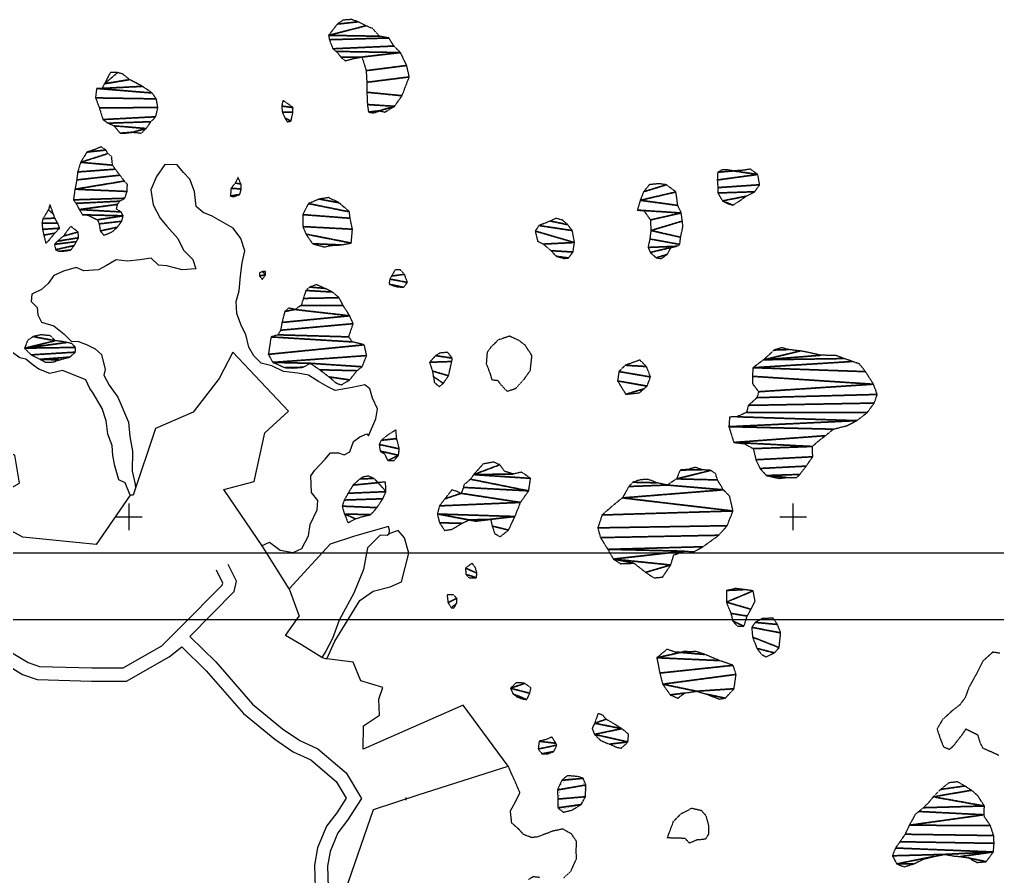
# Model space of a CAD drawing. Header units: metres. Extents: x 615331 to 657292, y 1301217 to 1321009.
# Drawn here: x 619990 to 621462, y 1311587 to 1312878 of the extents above; entities that cross this region are included whole.
import ezdxf

# ---------------------------------------------------------------- set-up
doc = ezdxf.new("R2010")
doc.units = ezdxf.units.M
doc.linetypes.add('HIDDEN', pattern=[0.375, 0.25, -0.125])
for name, color, linetype in [('2', 1, 'Continuous'), ('3', 7, 'Continuous'), ('42', 7, 'Continuous'), ('CIRCULO PI', 2, 'Continuous'), ('CVL_CUADCON_LIN', 8, 'Continuous')]:
    doc.layers.add(name, color=color, linetype=linetype)
picture_1 = doc.add_image_def('image2.jpg', size_in_pixel=(1123, 633))

# ---------------------------------------------------------------- blocks, each defined once
blk = doc.blocks.new('COORD')
at = {"layer": '42', "color": 2, "linetype": 'Continuous'}
for p, q in [((0, -2), (0, 2)), ((-2, 0), (2, 0))]:
    blk.add_line(p, q, dxfattribs=at)
blk = doc.blocks.new('COORD$')
at = {"layer": '42', "color": 2, "linetype": 'Continuous'}
blk.add_blockref('COORD', (0, 0), dxfattribs=at)

msp = doc.modelspace()

# ---------------------------------------------------------------- linework, layer by layer
at = {"layer": '2', "color": 1, "linetype": 'Continuous'}
for p, q in [((620396.06536, 1312020.02556), (620356.24136, 1312083.17056)), ((620396.06536, 1312020.02556), (620410.74436, 1311978.98856)), ((620444.96836, 1311916.80156), (620452.61836, 1311914.34056))]:
    msp.add_line(p, q, dxfattribs=at)
for points in [[(620354.31836, 1312084.61456), (620366.24736, 1312090.45856), (620382.13236, 1312078.44356), (620401.98836, 1312074.60456), (620414.87436, 1312080.59656), (620424.81536, 1312099.76756), (620427.41136, 1312117.07556), (620437.82836, 1312139.04756), (620439.18936, 1312153.29256), (620429.39936, 1312165.37656), (620428.35236, 1312190.26656), (620434.34936, 1312198.97456), (620450.16336, 1312215.41756), (620457.92836, 1312224.90756), (620470.11936, 1312225.04756), (620478.53536, 1312222.09456), (620487.12036, 1312226.51256), (620492.53036, 1312242.07356), (620502.10636, 1312248.78956), (620512.72036, 1312253.48556), (620515.54636, 1312250.72256), (620526.17936, 1312275.99956), (620529.05236, 1312291.27856), (620521.24736, 1312307.45156), (620517.53536, 1312321.13056), (620509.84636, 1312327.14056), (620490.58836, 1312323.10856), (620465.23536, 1312319.00756), (620454.25036, 1312324.47156), (620439.93836, 1312332.18556), (620425.09836, 1312341.67156), (620409.05736, 1312345.04556), (620387.18736, 1312347.33656), (620369.56436, 1312355.77356), (620353.51536, 1312359.91056), (620342.71836, 1312371.22156), (620334.95436, 1312383.83756), (620330.41536, 1312403.09656), (620323.92136, 1312415.72756), (620317.10036, 1312434.70656), (620316.12936, 1312452.99056), (620320.77536, 1312468.79756), (620322.80236, 1312491.43556), (620325.36936, 1312511.28456), (620328.97236, 1312529.36656), (620323.17336, 1312547.84956), (620311.82136, 1312563.21956), (620279.86336, 1312581.40356), (620266.33936, 1312586.83856), (620256.07636, 1312595.86856), (620253.52936, 1312618.70856), (620246.46336, 1312636.92256), (620236.69336, 1312647.22856), (620227.41636, 1312658.81156), (620208.86836, 1312659.36156), (620196.37936, 1312640.92356), (620187.71436, 1312621.25956), (620191.27736, 1312598.43156), (620201.66536, 1312578.47656), (620211.45536, 1312566.39156), (620228.17836, 1312547.77956), (620236.76236, 1312530.09056), (620250.63936, 1312516.02056), (620255.11936, 1312501.84156), (620234.81336, 1312500.59356), (620211.63236, 1312506.42656), (620198.91936, 1312507.55156), (620188.12836, 1312518.35456), (620170.89036, 1312515.36256), (620152.62536, 1312513.37456), (620135.32636, 1312515.71756), (620120.69236, 1312507.16556), (620108.83136, 1312500.42356), (620086.75036, 1312498.90056), (620075.00636, 1312504.10256), (620056.02036, 1312498.54856), (620041.36536, 1312491.77456), (620033.12136, 1312479.73756), (620022.80736, 1312470.98056), (620008.41236, 1312463.70156), (620007.26436, 1312453.01656), (620016.25836, 1312443.97156), (620017.65536, 1312432.80756), (620023.11336, 1312421.94356), (620041.72336, 1312416.05756), (620056.84636, 1312404.03456), (620067.89236, 1312393.23456), (620078.56736, 1312392.59356), (620091.58036, 1312387.40656), (620103.83836, 1312381.70256), (620113.33636, 1312372.91756), (620118.92536, 1312350.62156), (620116.74136, 1312341.70256), (620124.78536, 1312326.80356), (620137.94436, 1312308.91256), (620154.12236, 1312271.23756), (620156.15036, 1312249.40756), (620159.95536, 1312227.59956), (620159.28536, 1312197.35356), (620163.82636, 1312177.84056), (620164.38736, 1312171.40456)], [(620156.65036, 1312161.24156), (620149.07536, 1312179.45056), (620139.36736, 1312184.42156), (620133.53836, 1312205.44456), (620130.31636, 1312220.65356), (620129.37736, 1312236.14256), (620122.83736, 1312252.83856), (620120.32136, 1312272.88356), (620114.26536, 1312291.61756), (620100.53836, 1312314.83756), (620095.63436, 1312321.64156), (620089.89336, 1312335.04356), (620068.46136, 1312343.43756), (620054.42636, 1312349.12156), (620035.68236, 1312344.58756), (620019.09836, 1312351.00456), (620010.64836, 1312357.00656), (619999.62536, 1312365.77356), (619990.20036, 1312368.20656), (619977.90536, 1312377.21356)], [(620356.24136, 1312083.17056), (620297.35936, 1312169.50556), (620342.96736, 1312181.68956), (620359.44536, 1312255.09756), (620394.66736, 1312287.51356), (620310.85136, 1312376.63356), (620290.44936, 1312336.74756), (620251.36136, 1312285.98256), (620194.70636, 1312261.47556), (620160.96936, 1312161.16456)], [(620156.65036, 1312161.24156), (620105.13436, 1312086.59156), (619994.72636, 1312097.61756), (619964.04736, 1312114.58056), (619948.85436, 1312156.12056), (619989.76636, 1312179.44256), (619982.69936, 1312221.57756), (619943.93836, 1312233.87756), (619899.51236, 1312257.90756)], [(619669.08736, 1312195.30656), (619768.04756, 1312069.52145), (619808.39075, 1312039.69418), (619915.60884, 1311948.55287), (619969.21789, 1311906.57259), (619994.40659, 1311891.08395), (620016.71687, 1311883.65157), (620098.51893, 1311881.17272), (620151.19766, 1311881.17272), (620215.02977, 1311917.717), (620234.23782, 1311932.58385), (620271.0031, 1311896.72582), (620326.92397, 1311832.10111), (620374.10818, 1311793.67481), (620402.07036, 1311774.46374), (620428.28382, 1311762.23587), (620466.73138, 1311729.92351), (620481.58509, 1311704.59851), (620467.60574, 1311682.7651), (620452.19944, 1311662.42067), (620438.69925, 1311630.03345), (620434.00566, 1311603.63747), (620435.00593, 1311569.60738)], [(619714.4878, 1312169.31384), (619781.82749, 1312083.72054), (619820.58404, 1312055.06634), (619928.00919, 1311963.74901), (619980.43448, 1311922.69571), (620002.75086, 1311908.97327), (620020.18582, 1311903.16504), (620098.81598, 1311900.78231), (620145.98152, 1311900.78231), (620204.1046, 1311934.05813), (620232.28567, 1311962.08668)], [(620546.61436, 1312103.00256), (620547.06136, 1312108.60156), (620545.48036, 1312113.67056), (620494.30436, 1312099.39256), (620457.84336, 1312087.30656), (620396.06536, 1312020.02556)], [(620547.62436, 1312103.52256), (620543.59236, 1312100.42756), (620532.91536, 1312100.82256), (620513.81036, 1312081.80156), (620507.55936, 1312049.18656), (620493.21136, 1312013.43456), (620471.29036, 1311973.02356), (620460.91836, 1311945.45056), (620450.96636, 1311926.01956), (620444.96836, 1311916.80156)], [(620507.46636, 1311778.63156), (620507.59136, 1311813.72356), (620531.81136, 1311829.74756), (620531.04236, 1311853.64156), (620536.94536, 1311871.50456), (620503.80336, 1311881.32156), (620492.31236, 1311909.67856), (620452.61836, 1311914.34056), (620464.52036, 1311941.42056), (620502.48036, 1312002.34556), (620522.14936, 1312016.28656), (620547.99436, 1312023.17356), (620565.19436, 1312030.47756), (620575.90236, 1312073.81956), (620569.55436, 1312096.63656), (620559.77636, 1312107.72056), (620547.62436, 1312103.52256)], [(620246.22013, 1311948.28934), (620313.10551, 1312015.83943), (620316.47356, 1312031.32807), (620304.00862, 1312056.57821)], [(620232.28567, 1311962.08668), (620295.1562, 1312025.58204), (620295.85496, 1312028.79542), (620286.42489, 1312047.89785)], [(620444.96836, 1311916.80156), (620414.26636, 1311935.79856), (620390.22636, 1311949.78156), (620410.74436, 1311978.98856)], [(620246.29674, 1311948.36671), (620285.28885, 1311910.18472), (620340.6333, 1311846.22613), (620385.87133, 1311809.38479), (620411.83413, 1311791.54737), (620438.91903, 1311778.91299), (620481.93587, 1311742.76049), (620504.5822, 1311704.14937), (620483.70435, 1311671.54165), (620469.33919, 1311652.57207), (620457.62864, 1311624.47823), (620453.66615, 1311602.19386), (620454.58895, 1311570.79972)], [(619681.52636, 1311462.63156), (619807.41436, 1311472.12156), (619829.71736, 1311338.09956), (619921.23936, 1311334.49956), (620062.07636, 1311329.39256), (620112.02836, 1311316.19556), (620157.91936, 1311302.44556), (620239.99236, 1311279.92856), (620322.98036, 1311266.57456), (620384.08436, 1311256.03956), (620429.83736, 1311255.00156), (620435.54836, 1311336.94156), (620446.32036, 1311420.96856), (620462.70936, 1311502.51356), (620471.45036, 1311539.73156), (620522.69036, 1311687.76156), (620590.04436, 1311709.84056), (620725.78036, 1311752.99256), (620657.68936, 1311844.82356), (620507.46636, 1311778.63156)]]:
    msp.add_lwpolyline(points, dxfattribs=at)
at = {"layer": '3', "color": 30, "linetype": 'HIDDEN'}
msp.add_line((620160.96936, 1312161.16456), (620156.65036, 1312161.24156), dxfattribs=at)
for points in [[(620751.36936, 1312386.83856), (620741.63236, 1312394.35056), (620727.44836, 1312400.52156), (620710.79236, 1312394.84456), (620699.73636, 1312384.30056), (620693.94336, 1312376.25356), (620692.61436, 1312359.21356), (620698.63536, 1312343.52856), (620700.76336, 1312335.16756), (620709.66636, 1312333.99956), (620714.56736, 1312327.44856), (620724.07736, 1312317.64756), (620737.48836, 1312322.12056), (620749.27636, 1312335.21456), (620758.99136, 1312348.96256), (620761.48136, 1312371.23656), (620751.36936, 1312386.83856)], [(621465.69636, 1311923.12956), (621455.01236, 1311924.53156), (621440.17936, 1311911.14856), (621430.24636, 1311891.21556), (621419.04436, 1311871.26756), (621413.88036, 1311856.47156), (621405.62636, 1311845.19656), (621393.03836, 1311835.39756), (621379.21536, 1311822.53456), (621371.24536, 1311808.72156), (621377.28736, 1311791.25856), (621381.20436, 1311781.90156), (621390.38736, 1311778.44856), (621396.17136, 1311783.59656), (621409.93836, 1311801.28756), (621414.93136, 1311808.96756), (621432.30236, 1311800.27256), (621436.25736, 1311787.61256), (621439.89636, 1311780.28556), (621453.42436, 1311774.59556), (621464.14836, 1311769.63656)], [(620808.40636, 1311584.27056), (620820.22336, 1311594.82356), (620828.64036, 1311613.97756), (620828.01936, 1311623.87956), (620828.60136, 1311639.64056), (620821.10836, 1311650.73556), (620807.81536, 1311658.20656), (620792.61136, 1311654.98356), (620769.34536, 1311646.07756), (620760.20836, 1311645.46556), (620748.47036, 1311650.15856), (620740.75336, 1311658.70956), (620731.00036, 1311667.49156), (620729.01936, 1311685.25556), (620733.99736, 1311694.20656), (620743.43336, 1311713.11756), (620725.78036, 1311752.99256)], [(620965.34736, 1311644.69656), (620974.56136, 1311669.76856), (620986.61536, 1311681.84856), (621002.02036, 1311689.64756), (621016.02636, 1311686.50456), (621023.22736, 1311678.71056), (621027.21036, 1311663.50956), (621027.35636, 1311650.80656), (621022.62036, 1311642.87556), (621010.18736, 1311641.71656), (620998.55736, 1311637.01056), (620991.87336, 1311644.04856), (620964.95736, 1311644.86656)], [(620756.10636, 1311582.14756), (620763.41936, 1311586.80556), (620773.33836, 1311585.64856)]]:
    msp.add_lwpolyline(points, dxfattribs=at)
at = {"layer": 'CIRCULO PI'}
msp.add_lwpolyline([(619191.41344, 1312074.43817), (622881.24082, 1312074.43817), (622881.24082, 1309894.16378), (619191.41344, 1309894.16378)], close=True, dxfattribs=at)
at = {"layer": 'CVL_CUADCON_LIN', "color": 4, "ltscale": 0.5, "const_width": 0.2, "flags": 128}
msp.add_lwpolyline([(620801.25521, 1311696.39578), (620806.17365, 1311687.68895), (620834.15434, 1311694.26671), (620841.40553, 1311710.63223), (620838.87911, 1311732.8893), (620817.22436, 1311735.40158), (620803.91401, 1311724.06834)], close=True, dxfattribs=at)
for points in [[(620841.40553, 1311710.63223), (620838.87911, 1311732.8893)], [(620803.91401, 1311724.06834), (620801.25521, 1311696.39578)]]:
    msp.add_lwpolyline(points, dxfattribs=at)
at = {"layer": 'CVL_CUADCON_LIN', "color": 4, "ltscale": 0.5, "flags": 128}
msp.add_lwpolyline([(620571.57936, 1311705.49256), (620571.57936, 1311701.49256)], dxfattribs=at)

# ---------------------------------------------------------------- block references
at = {"layer": '42', "color": 1, "linetype": 'Continuous', "xscale": 10, "yscale": 10}
for p in [(620154.73736, 1312128.56856), (621154.73736, 1312128.56856)]:
    msp.add_blockref('COORD$', p, dxfattribs=at)

# ---------------------------------------------------------------- pictures from other files: only their frames are drawn
at = {"layer": 'CIRCULO PI'}
image = msp.add_image(picture_1, insert=(619191.41344, 1309894.16378), size_in_units=(3689.82738, 2079.84037), dxfattribs=at)
image.dxf.flags = 7

# ---------------------------------------------------------------- meshes
at = {"layer": '3', "color": 30, "linetype": 'HIDDEN'}
mesh = msp.add_polyface(dxfattribs=at)
corners = [(620572.92636, 1312808.35956), (620511.80136, 1312800.54656), (620576.67936, 1312791.12456), (620512.76336, 1312783.02456), (620565.82736, 1312762.79556), (620512.93536, 1312768.03456), (620554.57836, 1312746.91256), (620513.65536, 1312749.49356), (620531.54336, 1312740.04256), (620515.30636, 1312738.33256), (620500.03836, 1312874.09956), (620468.32736, 1312870.68856), (620511.28336, 1312868.13056), (620455.31336, 1312853.76856), (620532.29136, 1312852.36256), (620546.03736, 1312849.72456), (620456.40436, 1312847.17456), (620553.54136, 1312837.61356), (620461.64036, 1312833.51356), (620563.55936, 1312827.81856), (620467.02036, 1312829.50956), (620505.47136, 1312821.05556), (620473.97936, 1312820.69556), (620476.89536, 1312876.63056), (620489.58536, 1312877.53756), (620521.74536, 1312863.93056), (620539.94736, 1312738.10556), (620523.19936, 1312736.64356), (620493.80836, 1312819.14356), (620480.38936, 1312815.43256)]
mesh.append_faces([[corners[k] for k in face] for face in [(8, 9, 27), (11, 10, 24, 23), (21, 22, 29, 28), (6, 8, 26)]], dxfattribs={"vtx0": -1, "color": 30})
mesh.append_faces([[corners[k] for k in face] for face in [(12, 13, 14, 25)]], dxfattribs={"vtx0": -1, "vtx1": -1, "color": 30})
mesh.append_faces([[corners[k] for k in face] for face in [(0, 1, 3, 2), (1, 0, 19, 21), (2, 3, 5, 4), (4, 5, 7, 6), (10, 11, 13, 12), (14, 13, 16, 15), (15, 16, 18, 17), (17, 18, 20, 19)]], dxfattribs={"vtx0": -1, "vtx2": -1, "color": 30})
mesh.append_faces([[corners[k] for k in face] for face in [(6, 7, 9, 8), (19, 20, 22, 21)]], dxfattribs={"vtx0": -1, "vtx2": -1, "vtx3": -1, "color": 30})
mesh = msp.add_polyface(dxfattribs=at)
corners = [(620137.43936, 1312797.53556), (620117.81836, 1312780.79556), (620155.59236, 1312787.07156), (620175.01336, 1312776.87556), (620114.08736, 1312773.89256), (620189.60536, 1312766.87856), (620105.96036, 1312773.79956), (620195.80236, 1312758.05556), (620104.34536, 1312759.55156), (620198.23636, 1312745.12456), (620110.10636, 1312744.37156), (620195.09436, 1312731.11356), (620115.38636, 1312726.89856), (620187.81336, 1312723.66156), (620123.06936, 1312721.39656), (620180.56436, 1312713.41456), (620132.25836, 1312717.43656), (620160.30836, 1312707.84756), (620141.27536, 1312706.35856), (620173.02436, 1312706.46756), (620146.86536, 1312706.16856), (620126.76636, 1312797.92256), (620145.08136, 1312795.59056)]
mesh.append_faces([[corners[k] for k in face] for face in [(1, 0, 21), (17, 18, 20), (15, 17, 19)]], dxfattribs={"vtx0": -1, "color": 30})
mesh.append_faces([[corners[k] for k in face] for face in [(0, 1, 2, 22)]], dxfattribs={"vtx0": -1, "vtx1": -1, "color": 30})
mesh.append_faces([[corners[k] for k in face] for face in [(2, 1, 4, 3), (3, 4, 6, 5), (5, 6, 8, 7), (7, 8, 10, 9), (9, 10, 12, 11), (11, 12, 14, 13), (13, 14, 16, 15)]], dxfattribs={"vtx0": -1, "vtx2": -1, "color": 30})
mesh.append_faces([[corners[k] for k in face] for face in [(15, 16, 18, 17)]], dxfattribs={"vtx0": -1, "vtx2": -1, "vtx3": -1, "color": 30})
mesh = msp.add_polyface(dxfattribs=at)
corners = [(620401.69336, 1312744.91056), (620384.64836, 1312747.25656), (620401.52036, 1312737.79356), (620385.51436, 1312738.11856), (620398.62336, 1312724.54756), (620389.42536, 1312729.27056), (620395.03136, 1312749.91656), (620393.04836, 1312723.46756), (620386.58736, 1312755.40956)]
mesh.append_faces([[corners[k] for k in face] for face in [(1, 0, 6, 8), (4, 5, 7)]], dxfattribs={"vtx0": -1, "color": 30})
mesh.append_faces([[corners[k] for k in face] for face in [(0, 1, 3, 2), (2, 3, 5, 4)]], dxfattribs={"vtx0": -1, "vtx2": -1, "color": 30})
mesh = msp.add_polyface(dxfattribs=at)
corners = [(620119.97536, 1312680.95956), (620091.30936, 1312677.83656), (620123.08436, 1312675.65956), (620081.83236, 1312662.48256), (620129.88736, 1312658.20456), (620134.27436, 1312652.15656), (620077.42636, 1312647.94856), (620140.98236, 1312643.08556), (620076.03936, 1312635.99056), (620147.94136, 1312634.27156), (620073.40536, 1312621.98456), (620151.93036, 1312618.56356), (620148.49136, 1312608.35956), (620071.04836, 1312605.94956), (620140.92136, 1312603.95356), (620074.91936, 1312600.65756), (620137.42136, 1312599.08556), (620079.85236, 1312591.31256), (620142.88536, 1312587.71356), (620145.99936, 1312581.90556), (620084.76736, 1312583.49156), (620107.20636, 1312575.87156), (620143.80736, 1312573.74956), (620109.81636, 1312569.80356), (620137.30536, 1312564.78156), (620111.46136, 1312559.14956), (620128.72936, 1312670.64156), (620152.31936, 1312628.98556), (620135.72436, 1312591.95156), (620129.76236, 1312558.08856), (620117.12436, 1312552.60756), (620092.64636, 1312583.07356), (620102.69736, 1312681.52456), (620112.80936, 1312685.70556)]
mesh.append_faces([[corners[k] for k in face] for face in [(1, 0, 33, 32), (24, 25, 30, 29)]], dxfattribs={"vtx0": -1, "color": 30})
mesh.append_faces([[corners[k] for k in face] for face in [(2, 3, 4, 26), (9, 10, 11, 27), (16, 17, 18, 28)]], dxfattribs={"vtx0": -1, "vtx1": -1, "color": 30})
mesh.append_faces([[corners[k] for k in face] for face in [(0, 1, 3, 2), (4, 3, 6, 5), (5, 6, 8, 7), (7, 8, 10, 9), (11, 10, 13, 12), (12, 13, 15, 14), (14, 15, 17, 16), (18, 17, 20, 19), (19, 21, 23, 22), (22, 23, 25, 24)]], dxfattribs={"vtx0": -1, "vtx2": -1, "color": 30})
mesh.append_faces([[corners[k] for k in face] for face in [(19, 20, 31, 21)]], dxfattribs={"vtx0": -1, "vtx3": -1, "color": 30})
mesh = msp.add_polyface(dxfattribs=at)
corners = [(621101.34636, 1312644.15656), (621064.70836, 1312649.58256), (621040.48136, 1312635.83756), (621104.31736, 1312628.69056), (621041.37336, 1312624.41356), (621096.81736, 1312618.18656), (621041.21236, 1312616.28056), (621083.94036, 1312611.43356), (621048.46036, 1312604.42156), (621063.77336, 1312597.98956), (621041.10936, 1312647.53356), (621047.16636, 1312650.90656), (621057.07136, 1312651.01956), (621079.93736, 1312650.51856), (621090.33236, 1312652.16156), (621074.11336, 1312604.46056), (621056.12536, 1312600.44356)]
mesh.append_faces([[corners[k] for k in face] for face in [(1, 0, 14, 13), (9, 8, 16), (10, 1, 12, 11)]], dxfattribs={"vtx0": -1, "color": 30})
mesh.append_faces([[corners[k] for k in face] for face in [(7, 8, 9, 15)]], dxfattribs={"vtx0": -1, "vtx1": -1, "color": 30})
mesh.append_faces([[corners[k] for k in face] for face in [(0, 1, 10, 2)]], dxfattribs={"vtx0": -1, "vtx1": -1, "vtx3": -1, "color": 30})
mesh.append_faces([[corners[k] for k in face] for face in [(0, 2, 4, 3), (3, 4, 6, 5), (5, 6, 8, 7)]], dxfattribs={"vtx0": -1, "vtx2": -1, "color": 30})
mesh = msp.add_polyface(dxfattribs=at)
corners = [(620323.50836, 1312629.67256), (620314.85336, 1312631.35256), (620323.84636, 1312622.30756), (620308.33936, 1312623.40056), (620321.65336, 1312614.15156), (620307.45736, 1312611.70256), (620312.54836, 1312610.74356), (620318.82036, 1312639.78256)]
mesh.append_faces([[corners[k] for k in face] for face in [(1, 0, 7), (4, 5, 6)]], dxfattribs={"vtx0": -1, "color": 30})
mesh.append_faces([[corners[k] for k in face] for face in [(0, 1, 3, 2), (2, 3, 5, 4)]], dxfattribs={"vtx0": -1, "vtx2": -1, "color": 30})
mesh = msp.add_polyface(dxfattribs=at)
corners = [(620963.85536, 1312628.60956), (620929.43236, 1312618.05156), (620978.20236, 1312617.84756), (620924.49836, 1312605.29056), (620980.97436, 1312597.55156), (620986.18436, 1312586.17656), (620920.09536, 1312590.50256), (620939.82136, 1312575.73656), (620987.84736, 1312573.99856), (620940.51236, 1312559.73656), (620985.33336, 1312549.57656), (620983.93136, 1312538.88856), (620938.88036, 1312547.01256), (620979.39136, 1312536.04156), (620936.23136, 1312534.27756), (620970.77736, 1312534.16456), (620939.62036, 1312526.69356), (620965.30636, 1312523.93756), (620948.34836, 1312518.66156), (620938.19936, 1312628.82456), (620952.91436, 1312630.26256), (620979.85136, 1312606.93956), (620988.70536, 1312565.62356), (620955.98136, 1312517.47856), (620930.01136, 1312589.59956)]
mesh.append_faces([[corners[k] for k in face] for face in [(1, 0, 20, 19), (17, 18, 23)]], dxfattribs={"vtx0": -1, "color": 30})
mesh.append_faces([[corners[k] for k in face] for face in [(2, 3, 4, 21), (8, 9, 10, 22)]], dxfattribs={"vtx0": -1, "vtx1": -1, "color": 30})
mesh.append_faces([[corners[k] for k in face] for face in [(0, 1, 3, 2), (4, 3, 6, 5), (5, 7, 9, 8), (10, 9, 12, 11), (11, 12, 14, 13), (13, 14, 16, 15), (15, 16, 18, 17)]], dxfattribs={"vtx0": -1, "vtx2": -1, "color": 30})
mesh.append_faces([[corners[k] for k in face] for face in [(5, 6, 24, 7)]], dxfattribs={"vtx0": -1, "vtx3": -1, "color": 30})
mesh = msp.add_polyface(dxfattribs=at)
corners = [(620471.40536, 1312601.38056), (620441.36836, 1312607.13456), (620486.54636, 1312587.83156), (620424.93536, 1312600.34056), (620487.67336, 1312578.18956), (620416.23536, 1312583.72456), (620491.16336, 1312561.71256), (620416.44136, 1312565.68656), (620489.36936, 1312540.85656), (620421.14336, 1312554.30556), (620473.65236, 1312538.13556), (620430.96036, 1312539.93456), (620455.05936, 1312609.32456), (620458.16936, 1312537.19656), (620448.79536, 1312535.05656)]
mesh.append_faces([[corners[k] for k in face] for face in [(1, 0, 12), (10, 11, 14, 13)]], dxfattribs={"vtx0": -1, "color": 30})
mesh.append_faces([[corners[k] for k in face] for face in [(0, 1, 3, 2), (2, 3, 5, 4), (4, 5, 7, 6), (6, 7, 9, 8), (8, 9, 11, 10)]], dxfattribs={"vtx0": -1, "vtx2": -1, "color": 30})
mesh = msp.add_polyface(dxfattribs=at)
corners = [(620041.07036, 1312584.26256), (620033.37336, 1312591.03556), (620043.16936, 1312578.44256), (620025.14636, 1312577.47456), (620047.57636, 1312570.61556), (620023.69736, 1312570.85156), (620050.45436, 1312563.28056), (620024.56736, 1312561.45956), (620043.17336, 1312555.82756), (620026.44336, 1312552.84156), (620029.63636, 1312540.17356), (620035.90736, 1312547.10556), (620035.82236, 1312598.94056)]
mesh.append_faces([[corners[k] for k in face] for face in [(1, 0, 12), (8, 9, 10, 11)]], dxfattribs={"vtx0": -1, "color": 30})
mesh.append_faces([[corners[k] for k in face] for face in [(0, 1, 3, 2), (2, 3, 5, 4), (4, 5, 7, 6), (6, 7, 9, 8)]], dxfattribs={"vtx0": -1, "vtx2": -1, "color": 30})
mesh = msp.add_polyface(dxfattribs=at)
corners = [(620815.44436, 1312568.46956), (620789.21936, 1312574.01456), (620822.14936, 1312559.65356), (620772.02536, 1312567.21156), (620825.40336, 1312541.64956), (620766.27636, 1312559.01456), (620778.43936, 1312539.33356), (620823.28036, 1312527.39556), (620790.23836, 1312529.30456), (620816.52436, 1312518.42556), (620797.95336, 1312521.00756), (620797.55336, 1312578.17556), (620807.74736, 1312575.24256), (620810.18436, 1312517.59056), (620770.00636, 1312543.81156)]
mesh.append_faces([[corners[k] for k in face] for face in [(1, 0, 12, 11), (9, 10, 13)]], dxfattribs={"vtx0": -1, "color": 30})
mesh.append_faces([[corners[k] for k in face] for face in [(0, 1, 3, 2), (2, 3, 5, 4), (4, 6, 8, 7), (7, 8, 10, 9)]], dxfattribs={"vtx0": -1, "vtx2": -1, "color": 30})
mesh.append_faces([[corners[k] for k in face] for face in [(4, 5, 14, 6)]], dxfattribs={"vtx0": -1, "vtx3": -1, "color": 30})
mesh = msp.add_polyface(dxfattribs=at)
corners = [(620078.20636, 1312557.49956), (620056.17836, 1312551.40256), (620078.81336, 1312548.86656), (620047.12236, 1312543.67656), (620075.57836, 1312542.98556), (620042.60336, 1312539.05156), (620072.34336, 1312537.10456), (620044.22036, 1312530.93856), (620066.83136, 1312530.43456), (620049.58236, 1312528.45856), (620060.49736, 1312529.09156), (620060.67436, 1312558.06056), (620066.93336, 1312566.00956)]
mesh.append_faces([[corners[k] for k in face] for face in [(1, 0, 12, 11), (8, 9, 10)]], dxfattribs={"vtx0": -1, "color": 30})
mesh.append_faces([[corners[k] for k in face] for face in [(0, 1, 3, 2), (2, 3, 5, 4), (4, 5, 7, 6), (6, 7, 9, 8)]], dxfattribs={"vtx0": -1, "vtx2": -1, "color": 30})
mesh = msp.add_polyface(dxfattribs=at)
corners = [(620360.37736, 1312492.88156), (620355.74836, 1312497.91056), (620350.99536, 1312491.50356), (620360.31636, 1312498.21656), (620355.37336, 1312486.21756), (620351.19736, 1312496.07956)]
mesh.append_faces([[corners[k] for k in face] for face in [(1, 0, 3), (0, 2, 4)]], dxfattribs={"vtx0": -1, "color": 30})
mesh.append_faces([[corners[k] for k in face] for face in [(0, 1, 5, 2)]], dxfattribs={"vtx0": -1, "vtx3": -1, "color": 30})
mesh = msp.add_polyface(dxfattribs=at)
corners = [(620569.66436, 1312493.74956), (620550.13436, 1312491.23956), (620573.86736, 1312481.60156), (620547.39336, 1312486.63456), (620568.36436, 1312474.16956), (620546.21036, 1312478.99856), (620563.23336, 1312500.79156), (620556.92136, 1312475.30956), (620555.11236, 1312500.19056)]
mesh.append_faces([[corners[k] for k in face] for face in [(1, 0, 6, 8), (4, 5, 7)]], dxfattribs={"vtx0": -1, "color": 30})
mesh.append_faces([[corners[k] for k in face] for face in [(0, 1, 3, 2), (2, 3, 5, 4)]], dxfattribs={"vtx0": -1, "vtx2": -1, "color": 30})
mesh = msp.add_polyface(dxfattribs=at)
corners = [(620416.32336, 1312353.76756), (620389.66036, 1312353.20856), (620449.76436, 1312472.55956), (620426.88136, 1312474.58456), (620461.00236, 1312467.09756), (620421.09736, 1312469.43656), (620471.00636, 1312458.57256), (620417.17036, 1312457.44956), (620477.23736, 1312446.70156), (620413.98836, 1312446.99456), (620487.06536, 1312431.31356), (620404.66136, 1312440.78956), (620385.07236, 1312421.25456), (620492.28136, 1312419.43156), (620382.92036, 1312409.54156), (620485.65136, 1312399.53556), (620378.93536, 1312402.63556), (620491.07136, 1312391.97456), (620368.55736, 1312399.46756), (620508.90136, 1312387.60456), (620364.53936, 1312373.24956), (620512.64236, 1312371.38556), (620371.28136, 1312361.12956), (620505.72336, 1312354.53556), (620427.68536, 1312359.74156), (620497.91736, 1312348.60256), (620442.02136, 1312349.99556), (620487.15336, 1312334.75756), (620455.86036, 1312339.22856), (620389.20136, 1312437.81756), (620437.00236, 1312478.00356), (620474.28536, 1312327.24256), (620466.88836, 1312329.95256), (620402.36736, 1312352.59156), (620395.23836, 1312442.96856)]
mesh.append_faces([[corners[k] for k in face] for face in [(0, 1, 33), (3, 2, 30), (27, 28, 32, 31), (29, 11, 34)]], dxfattribs={"vtx0": -1, "color": 30})
mesh.append_faces([[corners[k] for k in face] for face in [(21, 22, 24, 23)]], dxfattribs={"vtx0": -1, "vtx1": -1, "vtx2": -1, "color": 30})
mesh.append_faces([[corners[k] for k in face] for face in [(10, 11, 29, 12)]], dxfattribs={"vtx0": -1, "vtx1": -1, "vtx3": -1, "color": 30})
mesh.append_faces([[corners[k] for k in face] for face in [(1, 0, 24, 22), (2, 3, 5, 4), (4, 5, 7, 6), (6, 7, 9, 8), (8, 9, 11, 10), (10, 12, 14, 13), (13, 14, 16, 15), (15, 16, 18, 17), (17, 18, 20, 19), (19, 20, 22, 21), (23, 24, 26, 25), (25, 26, 28, 27)]], dxfattribs={"vtx0": -1, "vtx2": -1, "color": 30})
mesh = msp.add_polyface(dxfattribs=at)
corners = [(620043.75636, 1312393.72056), (620010.66536, 1312399.94856), (619997.40236, 1312382.51856), (620061.31236, 1312391.12656), (620074.35136, 1312383.65256), (620073.92536, 1312376.53256), (620007.42336, 1312372.46956), (620065.62836, 1312369.06956), (620020.96236, 1312365.76356), (620049.67436, 1312364.82156), (620068.44336, 1312389.42956), (620061.32236, 1312368.00356), (620039.55336, 1312361.40256), (620028.88436, 1312361.53456), (620002.09436, 1312394.26056), (620022.06436, 1312402.62056), (620036.55836, 1312401.26156), (620055.20236, 1312392.32656)]
mesh.append_faces([[corners[k] for k in face] for face in [(1, 0, 16, 15), (9, 8, 13, 12)]], dxfattribs={"vtx0": -1, "color": 30})
mesh.append_faces([[corners[k] for k in face] for face in [(0, 2, 3, 17), (3, 2, 4, 10), (7, 8, 9, 11)]], dxfattribs={"vtx0": -1, "vtx1": -1, "color": 30})
mesh.append_faces([[corners[k] for k in face] for face in [(4, 2, 6, 5), (5, 6, 8, 7)]], dxfattribs={"vtx0": -1, "vtx2": -1, "color": 30})
mesh.append_faces([[corners[k] for k in face] for face in [(0, 1, 14, 2)]], dxfattribs={"vtx0": -1, "vtx3": -1, "color": 30})
mesh = msp.add_polyface(dxfattribs=at)
corners = [(621147.79436, 1312380.42656), (621125.95936, 1312379.66856), (621165.34436, 1312378.34056), (621110.12436, 1312365.00456), (621196.15336, 1312371.83256), (621231.00736, 1312366.89456), (621244.26636, 1312362.47256), (621094.25836, 1312353.13456), (621263.74436, 1312347.19556), (621275.64536, 1312328.27356), (621093.39036, 1312340.16556), (621102.80036, 1312316.89556), (621281.40936, 1312312.83956), (621100.10836, 1312307.97156), (621276.73236, 1312299.82756), (621087.28736, 1312296.39056), (621266.22836, 1312285.47756), (621084.36136, 1312285.68556), (621250.36436, 1312273.35356), (621069.70436, 1312279.16556), (621057.93536, 1312264.29356), (621215.20536, 1312260.50156), (621203.12536, 1312250.70756), (621065.32036, 1312240.49256), (621183.75336, 1312234.47756), (621094.63636, 1312231.17156), (621184.18436, 1312218.98256), (621098.63736, 1312214.44756), (621174.43936, 1312204.89556), (621104.88436, 1312201.30556), (621164.67636, 1312192.33356), (621114.40236, 1312190.74256), (621145.17036, 1312187.79056), (621254.72536, 1312358.52656), (621235.46436, 1312265.81456), (621192.30036, 1312242.19856), (621159.90336, 1312187.70556), (621133.50236, 1312186.38656), (621081.34336, 1312238.64256), (621059.04036, 1312278.78956), (621093.51836, 1312328.98656), (621137.60436, 1312383.10556), (621178.32636, 1312375.94756), (621219.26936, 1312371.58856)]
mesh.append_faces([[corners[k] for k in face] for face in [(1, 0, 41), (32, 31, 37)]], dxfattribs={"vtx0": -1, "color": 30})
mesh.append_faces([[corners[k] for k in face] for face in [(2, 3, 4, 42), (4, 3, 5, 43), (6, 7, 8, 33), (18, 20, 21, 34), (22, 23, 24, 35), (30, 31, 32, 36)]], dxfattribs={"vtx0": -1, "vtx1": -1, "color": 30})
mesh.append_faces([[corners[k] for k in face] for face in [(0, 1, 3, 2), (5, 3, 7, 6), (8, 7, 10, 9), (9, 11, 13, 12), (12, 13, 15, 14), (14, 15, 17, 16), (16, 17, 19, 18), (21, 20, 23, 22), (24, 25, 27, 26), (26, 27, 29, 28), (28, 29, 31, 30)]], dxfattribs={"vtx0": -1, "vtx2": -1, "color": 30})
mesh.append_faces([[corners[k] for k in face] for face in [(9, 10, 40, 11), (18, 19, 39, 20), (24, 23, 38, 25)]], dxfattribs={"vtx0": -1, "vtx3": -1, "color": 30})
mesh = msp.add_polyface(dxfattribs=at)
corners = [(620641.46536, 1312367.52256), (620616.52936, 1312371.30256), (620640.76136, 1312362.43256), (620607.24636, 1312361.28656), (620635.92536, 1312341.03256), (620611.46036, 1312348.12156), (620627.92936, 1312329.50756), (620613.08036, 1312339.75556), (620623.84536, 1312375.70656), (620634.76636, 1312375.83056), (620621.63536, 1312324.60756), (620614.44936, 1312331.13156)]
mesh.append_faces([[corners[k] for k in face] for face in [(1, 0, 9, 8), (6, 7, 11, 10)]], dxfattribs={"vtx0": -1, "color": 30})
mesh.append_faces([[corners[k] for k in face] for face in [(0, 1, 3, 2), (2, 3, 5, 4), (4, 5, 7, 6)]], dxfattribs={"vtx0": -1, "vtx2": -1, "color": 30})
mesh = msp.add_polyface(dxfattribs=at)
corners = [(620933.96436, 1312354.85856), (620901.93836, 1312356.77956), (620939.98536, 1312339.17356), (620892.39536, 1312347.26856), (620934.80936, 1312325.39356), (620890.26936, 1312333.26956), (620930.03036, 1312321.27256), (620902.69136, 1312313.08356), (620923.24036, 1312315.35156), (620923.94636, 1312364.65356)]
mesh.append_faces([[corners[k] for k in face] for face in [(1, 0, 9), (6, 7, 8)]], dxfattribs={"vtx0": -1, "color": 30})
mesh.append_faces([[corners[k] for k in face] for face in [(0, 1, 3, 2), (2, 3, 5, 4), (4, 5, 7, 6)]], dxfattribs={"vtx0": -1, "vtx2": -1, "color": 30})
mesh = msp.add_polyface(dxfattribs=at)
corners = [(620557.75936, 1312246.37756), (620534.42336, 1312243.56956), (620561.74636, 1312230.92256), (620531.44536, 1312237.43656), (620560.58636, 1312221.25356), (620532.82836, 1312227.54256), (620544.16936, 1312213.18956), (620554.07036, 1312213.55656), (620539.22436, 1312223.55056), (620542.97736, 1312250.78156), (620556.59536, 1312259.32256)]
mesh.append_faces([[corners[k] for k in face] for face in [(1, 0, 10, 9), (4, 6, 7)]], dxfattribs={"vtx0": -1, "color": 30})
mesh.append_faces([[corners[k] for k in face] for face in [(0, 1, 3, 2), (2, 3, 5, 4)]], dxfattribs={"vtx0": -1, "vtx2": -1, "color": 30})
mesh.append_faces([[corners[k] for k in face] for face in [(4, 5, 8, 6)]], dxfattribs={"vtx0": -1, "vtx3": -1, "color": 30})
mesh = msp.add_polyface(dxfattribs=at)
corners = [(620726.21336, 1312108.54956), (620701.50636, 1312114.61956), (620759.35936, 1312186.42856), (620673.69636, 1312192.05556), (620756.52636, 1312167.59256), (620668.69536, 1312185.13756), (620658.42236, 1312172.82356), (620744.27936, 1312150.17456), (620654.71436, 1312163.88756), (620622.16536, 1312144.96656), (620735.88536, 1312128.98856), (620619.00236, 1312132.73356), (620666.60236, 1312123.87656), (620655.99336, 1312118.67356), (620622.20136, 1312119.55756), (620713.15036, 1312206.99056), (620699.35836, 1312124.75956), (620733.12236, 1312192.98956), (620630.17236, 1312155.47656), (620640.93936, 1312169.06656), (620648.58736, 1312166.61256), (620658.88936, 1312176.38656), (620687.99236, 1312207.97356), (620703.45336, 1312210.94456), (620720.37736, 1312196.90856), (620746.04536, 1312195.67756), (620713.37436, 1312098.49356), (620705.18936, 1312103.48156), (620688.70636, 1312123.36656), (620677.29236, 1312121.96556), (620641.36236, 1312109.86656), (620629.95436, 1312107.95756)]
mesh.append_faces([[corners[k] for k in face] for face in [(0, 1, 27, 26), (13, 14, 31, 30), (3, 15, 23, 22), (16, 12, 29, 28), (18, 8, 20, 19)]], dxfattribs={"vtx0": -1, "color": 30})
mesh.append_faces([[corners[k] for k in face] for face in [(15, 3, 17, 24)]], dxfattribs={"vtx0": -1, "vtx1": -1, "color": 30})
mesh.append_faces([[corners[k] for k in face] for face in [(10, 11, 12, 16)]], dxfattribs={"vtx0": -1, "vtx1": -1, "vtx2": -1, "vtx3": -1, "color": 30})
mesh.append_faces([[corners[k] for k in face] for face in [(7, 8, 18, 9)]], dxfattribs={"vtx0": -1, "vtx1": -1, "vtx3": -1, "color": 30})
mesh.append_faces([[corners[k] for k in face] for face in [(1, 0, 10, 16), (2, 3, 5, 4), (4, 6, 8, 7), (7, 9, 11, 10), (12, 11, 14, 13)]], dxfattribs={"vtx0": -1, "vtx2": -1, "color": 30})
mesh.append_faces([[corners[k] for k in face] for face in [(3, 2, 25, 17), (4, 5, 21, 6)]], dxfattribs={"vtx0": -1, "vtx3": -1, "color": 30})
mesh = msp.add_polyface(dxfattribs=at)
corners = [(621017.78436, 1312199.29356), (620984.51536, 1312198.91256), (621030.74836, 1312198.42556), (620979.07836, 1312185.63756), (621040.81936, 1312184.05656), (621049.62536, 1312169.16556), (620965.21536, 1312176.33156), (620897.61736, 1312157.00956), (621064.21336, 1312137.31656), (620866.92436, 1312131.24856), (621055.32336, 1312115.10856), (620860.54136, 1312111.86456), (621042.78736, 1312100.73556), (620864.51936, 1312097.17256), (621018.85536, 1312083.43756), (620875.64336, 1312079.51256), (620949.68236, 1312179.71156), (620913.35036, 1312180.56656), (620990.48336, 1312076.76056), (620883.93936, 1312064.86956), (620970.40136, 1312055.94856), (620932.68236, 1312044.84556), (620915.25236, 1312058.62156), (620907.32836, 1312174.14556), (620995.93436, 1312199.80556), (621007.83636, 1312202.99056), (621037.91736, 1312193.42556), (621059.13536, 1312159.36456), (621005.73036, 1312076.17256), (620975.05536, 1312070.99356), (620958.16236, 1312037.76756), (620944.96836, 1312036.60056), (620894.94036, 1312057.88056), (620883.02136, 1312145.15456), (620924.48436, 1312184.25156), (620936.41536, 1312184.89556)]
mesh.append_faces([[corners[k] for k in face] for face in [(1, 0, 25, 24), (17, 16, 35, 34), (20, 21, 31, 30), (22, 19, 32)]], dxfattribs={"vtx0": -1, "color": 30})
mesh.append_faces([[corners[k] for k in face] for face in [(2, 3, 4, 26), (5, 7, 8, 27), (14, 15, 18, 28), (18, 19, 20, 29), (19, 18, 15)]], dxfattribs={"vtx0": -1, "vtx1": -1, "color": 30})
mesh.append_faces([[corners[k] for k in face] for face in [(5, 6, 23, 7), (20, 19, 22, 21)]], dxfattribs={"vtx0": -1, "vtx1": -1, "vtx3": -1, "color": 30})
mesh.append_faces([[corners[k] for k in face] for face in [(0, 1, 3, 2), (4, 3, 6, 5), (8, 9, 11, 10), (10, 11, 13, 12), (12, 13, 15, 14), (16, 17, 23, 6)]], dxfattribs={"vtx0": -1, "vtx2": -1, "color": 30})
mesh.append_faces([[corners[k] for k in face] for face in [(8, 7, 33, 9)]], dxfattribs={"vtx0": -1, "vtx3": -1, "color": 30})
mesh = msp.add_polyface(dxfattribs=at)
corners = [(620541.65536, 1312166.40656), (620529.81636, 1312179.99256), (620484.53336, 1312163.97456), (620536.95236, 1312155.68056), (620478.80836, 1312153.74556), (620527.96036, 1312142.36456), (620475.61136, 1312144.56156), (620518.93636, 1312131.84356), (620479.04936, 1312132.65756), (620495.64136, 1312125.47856), (620523.64836, 1312186.27456), (620502.32136, 1312185.52256), (620492.01336, 1312176.25656), (620507.87336, 1312188.63456), (620515.48136, 1312189.73856), (620540.98236, 1312180.88256), (620507.02936, 1312129.16656), (620484.53336, 1312119.50756)]
mesh.append_faces([[corners[k] for k in face] for face in [(1, 0, 15), (9, 8, 17), (11, 10, 14, 13)]], dxfattribs={"vtx0": -1, "color": 30})
mesh.append_faces([[corners[k] for k in face] for face in [(7, 8, 9, 16)]], dxfattribs={"vtx0": -1, "vtx1": -1, "color": 30})
mesh.append_faces([[corners[k] for k in face] for face in [(0, 1, 12, 2)]], dxfattribs={"vtx0": -1, "vtx1": -1, "vtx3": -1, "color": 30})
mesh.append_faces([[corners[k] for k in face] for face in [(0, 2, 4, 3), (3, 4, 6, 5), (5, 6, 8, 7), (10, 11, 12, 1)]], dxfattribs={"vtx0": -1, "vtx2": -1, "color": 30})
mesh = msp.add_polyface(dxfattribs=at)
corners = [(620678.69436, 1312043.71956), (620661.59136, 1312051.14756), (620677.75636, 1312036.84856), (620661.69536, 1312042.00056), (620676.31536, 1312051.82356), (620666.58536, 1312036.46656), (620671.40936, 1312058.88256)]
mesh.append_faces([[corners[k] for k in face] for face in [(1, 0, 4, 6), (2, 3, 5)]], dxfattribs={"vtx0": -1, "color": 30})
mesh.append_faces([[corners[k] for k in face] for face in [(0, 1, 3, 2)]], dxfattribs={"vtx0": -1, "vtx2": -1, "color": 30})
mesh = msp.add_polyface(dxfattribs=at)
corners = [(620648.39436, 1312005.76656), (620635.00636, 1311999.26156), (620648.22436, 1311998.39656), (620639.92136, 1311991.44056), (620643.25636, 1312010.79056), (620644.24236, 1311991.23556), (620633.60036, 1312011.18756)]
mesh.append_faces([[corners[k] for k in face] for face in [(1, 0, 4, 6), (2, 3, 5)]], dxfattribs={"vtx0": -1, "color": 30})
mesh.append_faces([[corners[k] for k in face] for face in [(0, 1, 3, 2)]], dxfattribs={"vtx0": -1, "vtx2": -1, "color": 30})
mesh = msp.add_polyface(dxfattribs=at)
corners = [(621081.31536, 1312018.84856), (621054.15236, 1312017.52156), (621094.54436, 1312016.96656), (621054.09836, 1311999.98756), (621091.30536, 1311989.23356), (621085.58036, 1311979.00356), (621060.89636, 1311983.04156), (621080.67536, 1311963.70156), (621063.82136, 1311971.64056), (621097.51836, 1312001.24656), (621070.25736, 1311964.09056), (621062.01136, 1312018.88156), (621067.83436, 1312020.47256)]
mesh.append_faces([[corners[k] for k in face] for face in [(1, 0, 12, 11), (7, 8, 10)]], dxfattribs={"vtx0": -1, "color": 30})
mesh.append_faces([[corners[k] for k in face] for face in [(2, 3, 4, 9)]], dxfattribs={"vtx0": -1, "vtx1": -1, "color": 30})
mesh.append_faces([[corners[k] for k in face] for face in [(0, 1, 3, 2), (4, 3, 6, 5), (5, 6, 8, 7)]], dxfattribs={"vtx0": -1, "vtx2": -1, "color": 30})
mesh = msp.add_polyface(dxfattribs=at)
corners = [(621131.19236, 1311966.31256), (621097.62736, 1311969.48556), (621135.90836, 1311953.66156), (621092.37836, 1311962.05656), (621133.62136, 1311931.52856), (621093.56236, 1311947.33256), (621126.34636, 1311923.56856), (621100.10636, 1311930.38356), (621124.47836, 1311975.89156), (621113.71536, 1311917.57956), (621106.81136, 1311921.56656), (621108.23036, 1311975.19756)]
mesh.append_faces([[corners[k] for k in face] for face in [(1, 0, 8, 11), (6, 7, 10, 9)]], dxfattribs={"vtx0": -1, "color": 30})
mesh.append_faces([[corners[k] for k in face] for face in [(0, 1, 3, 2), (2, 3, 5, 4), (4, 5, 7, 6)]], dxfattribs={"vtx0": -1, "vtx2": -1, "color": 30})
mesh = msp.add_polyface(dxfattribs=at)
corners = [(620985.36836, 1311924.24356), (620949.39236, 1311916.20956), (621043.67536, 1311911.95156), (621064.33036, 1311904.81856), (620953.97436, 1311893.13856), (621068.80536, 1311891.14856), (620958.22936, 1311876.41656), (621009.15036, 1311865.81856), (620991.40136, 1311863.07456), (620969.58936, 1311860.28456), (621052.44936, 1311855.38756), (621024.18636, 1311861.41656), (621065.75036, 1311869.51556), (620997.80436, 1311925.14756), (621021.98036, 1311921.10456), (620991.19236, 1311925.83456), (621008.72136, 1311925.52656), (621043.57536, 1311854.01556), (620981.07636, 1311855.33356), (620964.99336, 1311929.09256), (620975.96336, 1311924.89856)]
mesh.append_faces([[corners[k] for k in face] for face in [(1, 0, 20, 19), (8, 9, 18), (10, 11, 17), (0, 13, 15)]], dxfattribs={"vtx0": -1, "color": 30})
mesh.append_faces([[corners[k] for k in face] for face in [(13, 0, 14, 16)]], dxfattribs={"vtx0": -1, "vtx1": -1, "color": 30})
mesh.append_faces([[corners[k] for k in face] for face in [(5, 6, 7, 12)]], dxfattribs={"vtx0": -1, "vtx1": -1, "vtx2": -1, "color": 30})
mesh.append_faces([[corners[k] for k in face] for face in [(0, 1, 2, 14)]], dxfattribs={"vtx0": -1, "vtx1": -1, "vtx3": -1, "color": 30})
mesh.append_faces([[corners[k] for k in face] for face in [(2, 1, 4, 3), (3, 4, 6, 5), (7, 6, 9, 8), (11, 10, 12, 7)]], dxfattribs={"vtx0": -1, "vtx2": -1, "color": 30})
mesh = msp.add_polyface(dxfattribs=at)
corners = [(620750.44336, 1311877.59856), (620729.19136, 1311870.24056), (620758.23336, 1311862.69556), (620753.76936, 1311853.24256), (620732.84236, 1311861.89756), (620745.88236, 1311854.42356), (620738.47936, 1311857.64156), (620737.73336, 1311878.46956), (620744.08236, 1311878.54156), (620759.91836, 1311870.84656)]
mesh.append_faces([[corners[k] for k in face] for face in [(1, 0, 8, 7), (3, 4, 6, 5)]], dxfattribs={"vtx0": -1, "color": 30})
mesh.append_faces([[corners[k] for k in face] for face in [(0, 1, 2, 9)]], dxfattribs={"vtx0": -1, "vtx1": -1, "color": 30})
mesh.append_faces([[corners[k] for k in face] for face in [(2, 1, 4, 3)]], dxfattribs={"vtx0": -1, "vtx2": -1, "color": 30})
mesh = msp.add_polyface(dxfattribs=at)
corners = [(620872.98036, 1311823.60656), (620855.77736, 1311817.56556), (620896.76536, 1311809.39456), (620855.46136, 1311800.79156), (620905.88336, 1311789.42556), (620878.23536, 1311786.05956), (620868.59636, 1311829.40056), (620882.95236, 1311817.87556), (620907.02236, 1311800.87256), (620896.33736, 1311780.16856), (620889.97636, 1311781.11256), (620864.70836, 1311791.74956), (620852.05536, 1311809.89956), (620860.94536, 1311832.10756)]
mesh.append_faces([[corners[k] for k in face] for face in [(1, 0, 6, 13), (4, 5, 10, 9)]], dxfattribs={"vtx0": -1, "color": 30})
mesh.append_faces([[corners[k] for k in face] for face in [(0, 1, 2, 7), (2, 3, 4, 8)]], dxfattribs={"vtx0": -1, "vtx1": -1, "color": 30})
mesh.append_faces([[corners[k] for k in face] for face in [(2, 1, 12, 3), (4, 3, 11, 5)]], dxfattribs={"vtx0": -1, "vtx3": -1, "color": 30})
mesh = msp.add_polyface(dxfattribs=at)
corners = [(620797.44836, 1311787.42356), (620772.26736, 1311790.43856), (620799.00336, 1311784.64556), (620770.87736, 1311778.73356), (620794.28836, 1311774.93656), (620776.29136, 1311771.68156), (620785.43736, 1311771.53156), (620781.38736, 1311792.57556), (620791.49936, 1311796.75656)]
mesh.append_faces([[corners[k] for k in face] for face in [(1, 0, 8, 7), (4, 5, 6)]], dxfattribs={"vtx0": -1, "color": 30})
mesh.append_faces([[corners[k] for k in face] for face in [(0, 1, 3, 2), (2, 3, 5, 4)]], dxfattribs={"vtx0": -1, "vtx2": -1, "color": 30})
mesh = msp.add_polyface(dxfattribs=at)
corners = [(620838.69236, 1311734.53456), (620806.46736, 1311731.62456), (620842.61536, 1311724.66956), (620799.77636, 1311717.06456), (620842.05636, 1311706.87656), (620800.44136, 1311703.35156), (620835.58736, 1311695.11356), (620800.33836, 1311690.13656), (620830.53336, 1311737.23556), (620821.71136, 1311686.82356), (620808.79436, 1311683.62656), (620814.77036, 1311738.58056)]
mesh.append_faces([[corners[k] for k in face] for face in [(1, 0, 8, 11), (6, 7, 10, 9)]], dxfattribs={"vtx0": -1, "color": 30})
mesh.append_faces([[corners[k] for k in face] for face in [(0, 1, 3, 2), (2, 3, 5, 4), (4, 5, 7, 6)]], dxfattribs={"vtx0": -1, "vtx2": -1, "color": 30})
mesh = msp.add_polyface(dxfattribs=at)
corners = [(621413.11836, 1311723.06156), (621376.60236, 1311717.81656), (621423.09936, 1311716.56956), (621365.55336, 1311706.76356), (621442.67336, 1311692.90756), (621351.00836, 1311690.33556), (621442.06236, 1311679.68756), (621343.96136, 1311684.66456), (621329.46636, 1311663.91656), (621451.64536, 1311663.53556), (621456.64536, 1311648.34656), (621323.27136, 1311650.37856), (621457.28636, 1311636.66556), (621315.52636, 1311639.10956), (621456.16436, 1311623.69356), (621308.77636, 1311629.63156), (621383.05436, 1311620.06256), (621304.08436, 1311617.88856), (621367.59436, 1311617.09056), (621310.57336, 1311605.76656), (621336.48136, 1311605.80856), (621406.71336, 1311616.77556), (621445.40936, 1311609.08656), (621418.93036, 1311614.62856), (621432.58836, 1311708.54656), (621442.86236, 1311676.39356), (621431.70736, 1311607.91356), (621395.78136, 1311617.66656), (621351.38336, 1311613.09356), (621321.80036, 1311601.32156), (621338.42636, 1311680.02756), (621358.04136, 1311697.27656), (621389.44136, 1311727.87256), (621402.12536, 1311729.28856)]
mesh.append_faces([[corners[k] for k in face] for face in [(1, 0, 33, 32), (20, 19, 29), (22, 23, 26)]], dxfattribs={"vtx0": -1, "color": 30})
mesh.append_faces([[corners[k] for k in face] for face in [(2, 3, 4, 24), (6, 8, 9, 25), (18, 19, 20, 28), (21, 14, 16, 27)]], dxfattribs={"vtx0": -1, "vtx1": -1, "color": 30})
mesh.append_faces([[corners[k] for k in face] for face in [(0, 1, 3, 2), (4, 5, 7, 6), (9, 8, 11, 10), (10, 11, 13, 12), (12, 13, 15, 14), (16, 17, 19, 18), (14, 21, 23, 22)]], dxfattribs={"vtx0": -1, "vtx2": -1, "color": 30})
mesh.append_faces([[corners[k] for k in face] for face in [(14, 15, 17, 16)]], dxfattribs={"vtx0": -1, "vtx2": -1, "vtx3": -1, "color": 30})
mesh.append_faces([[corners[k] for k in face] for face in [(4, 3, 31, 5), (6, 7, 30, 8)]], dxfattribs={"vtx0": -1, "vtx3": -1, "color": 30})

doc.saveas('drawing.dxf')
